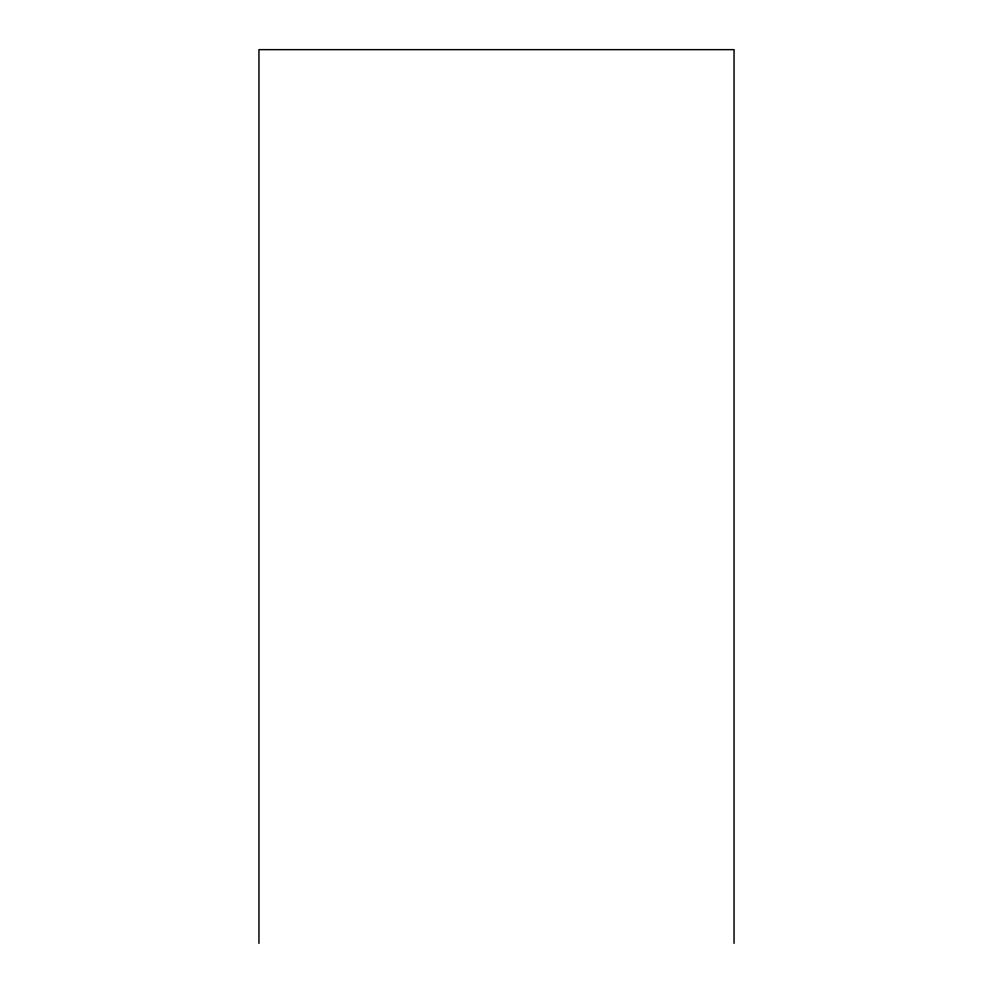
<?xml version="1.0" encoding="UTF-8"?>
<svg xmlns="http://www.w3.org/2000/svg" width="993" height="993" viewBox="0 0 993 993"><rect width="100%" height="100%" fill="white"/><g stroke="black" fill="none" stroke-linecap="round" stroke-linejoin="round"><path stroke-width="1.49" d="M734.05 943.35L734.05 49.65L258.95 49.65L258.95 943.35"/></g></svg>
